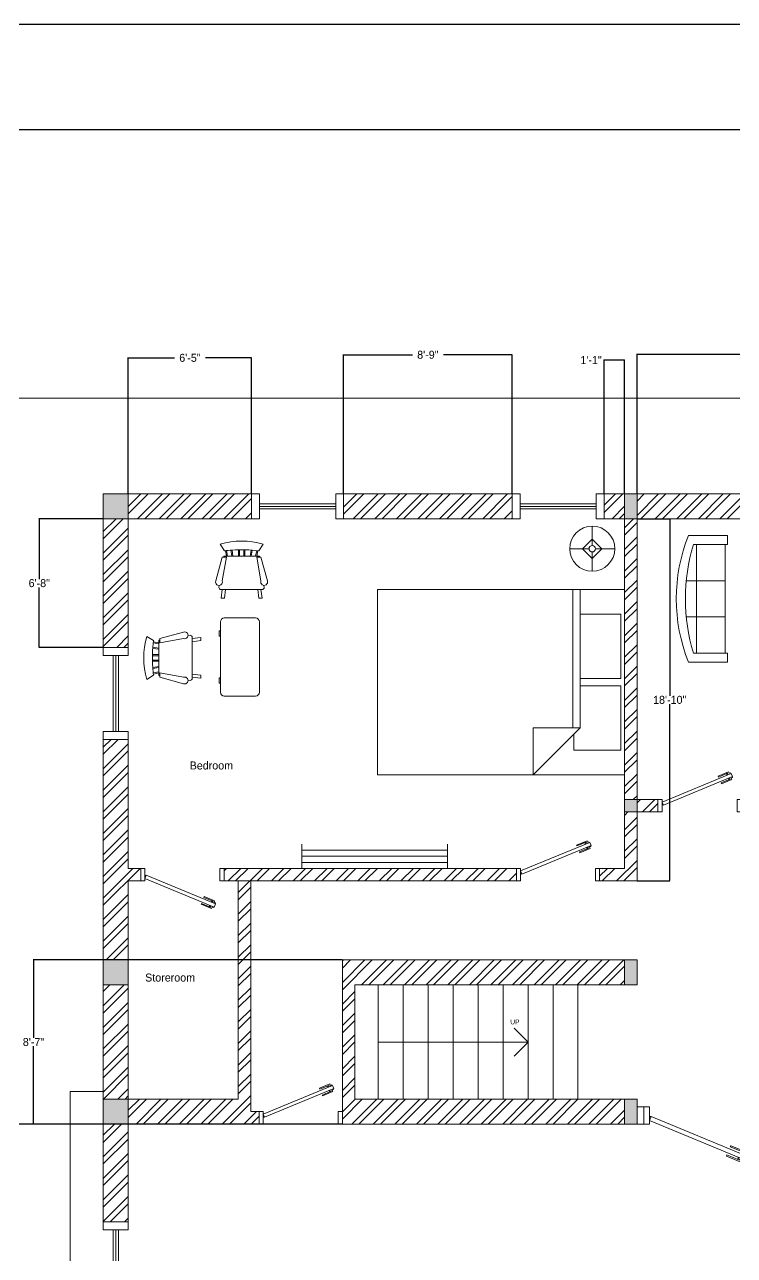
# Model space of a CAD drawing. Header units: millimetres. Extents: x 268 to 10756, y 109 to 4664.
# Drawn here: x 9364 to 9807, y 3895 to 4664 of the extents above; entities that cross this region are included whole.
import ezdxf

# ---------------------------------------------------------------- set-up
doc = ezdxf.new("R2010")
doc.units = ezdxf.units.MM
for name, color, linetype, lineweight in [('collumn', 6, 'Continuous', 9), ('Dimention', 7, 'Continuous', 9), ('doors', 90, 'Continuous', 9), ('glass and window', 131, 'Continuous', 9), ('hatching', 7, 'Continuous', 9), ('stairs', 173, 'Continuous', 9), ('text', 7, 'Continuous', 9), ('utilities', 155, 'Continuous', 9), ('wall', 11, 'Continuous', 9)]:
    doc.layers.add(name, color=color, linetype=linetype, lineweight=lineweight)
doc.layers.add('Frame', color=7, linetype='Continuous')
doc.dimstyles.get("Standard").update_dxf_attribs({"dimtxt": 5, "dimasz": 0.18, "dimexe": 0.18, "dimexo": 0.0625, "dimgap": 0.09, "dimtad": 0, "dimtih": 1, "dimtoh": 1, "dimdec": 0, "dimzin": 0, "dimdsep": 46, "dimlunit": 4, "dimtxsty": 'Standard', "dimcen": 0.09, "dimadec": 1, "dimazin": 0, "dimtfac": 1, "dimtdec": 0, "dimtofl": 0, "dimtmove": 0, "dimatfit": 3, "dimfxl": 1, "dimfrac": 2, "dimtolj": 1, "dimtzin": 0, "dimarcsym": 0})
pattern_1 = [(45, (6545.767, 3432.965), (-6.735192, 6.735192), []), (45, (6550.257, 3432.965), (-6.735192, 6.735192), [])]

# ---------------------------------------------------------------- blocks, each defined once
blk = doc.blocks.new('window')
at = {"layer": 'glass and window'}
for p, q in [((980.85, 604.56), (983.85, 604.56)), ((980.85, 594.96), (980.85, 604.56)), ((983.85, 604.56), (983.85, 594.96)), ((1013.18, 604.56), (1016.18, 604.56)), ((1013.18, 594.96), (1013.18, 604.56)), ((1016.18, 604.56), (1016.18, 594.96)), ((983.85, 600.76), (1013.18, 600.76)), ((983.85, 599.76), (1013.18, 599.76)), ((983.85, 598.76), (1013.18, 598.76)), ((983.85, 594.96), (980.85, 594.96)), ((1016.18, 594.96), (1013.18, 594.96))]:
    blk.add_line(p, q, dxfattribs=at)
at = {"layer": 'wall'}
for p, q in [((980.85, 594.96), (980.85, 604.56)), ((1013.18, 594.96), (1013.18, 604.56)), ((1016.18, 604.56), (1016.18, 594.96))]:
    blk.add_line(p, q, dxfattribs=at)
blk = doc.blocks.new('doors')
at = {"layer": 'doors'}
for p, q in [((1177.03, 581.91), (1177.03, 583.51)), ((1177.03, 583.51), (1181.83, 583.51)), ((1181.83, 583.51), (1181.83, 581.91)), ((1181.83, 581.91), (1177.03, 581.91)), ((1190.69, 580.21), (1179.66, 553.6)), ((1180.84, 553.11), (1191.86, 579.72)), ((1189.53, 579.89), (1187.88, 575.89)), ((1190.09, 579.66), (1189.53, 579.89)), ((1190.3, 580.17), (1190.09, 579.66)), ((1190.62, 580.04), (1190.3, 580.17)), ((1191.86, 579.72), (1190.69, 580.21)), ((1188.19, 575.76), (1189.64, 579.26)), ((1189.64, 579.26), (1189.88, 579.16)), ((1189.88, 579.16), (1189.66, 578.64)), ((1189.66, 578.64), (1189.98, 578.51)), ((1190.48, 574.81), (1191.93, 578.31)), ((1192.45, 578.68), (1190.8, 574.68)), ((1191.48, 577.89), (1191.16, 578.02)), ((1191.69, 578.41), (1191.48, 577.89)), ((1191.93, 578.31), (1191.69, 578.41)), ((1191.79, 579.55), (1192.11, 579.42)), ((1192.11, 579.42), (1191.9, 578.91)), ((1191.9, 578.91), (1192.45, 578.68)), ((1187.88, 575.89), (1188.19, 575.76)), ((1190.8, 574.68), (1190.48, 574.81)), ((1177.03, 551.51), (1177.03, 553.11)), ((1177.03, 553.11), (1181.83, 553.11)), ((1179.66, 553.6), (1180.84, 553.11)), ((1179.73, 553.57), (1179.73, 553.11)), ((1181.83, 553.11), (1181.83, 551.51)), ((1181.83, 551.51), (1177.03, 551.51))]:
    blk.add_line(p, q, dxfattribs=at)
blk = doc.blocks.new('Bed - Queen')
at = {"linetype": 'Continuous'}
for p, q in [((0, -80.00003), (0, 0)), ((0, 0), (59.99999, 0)), ((59.99999, 0), (59.99999, -80.00003)), ((7.99999, -1.2), (28.79998, -1.2)), ((7.99999, -14.4), (7.99999, -1.2)), ((28.79998, -1.2), (28.79998, -14.4)), ((31.19999, -1.2), (51.99999, -1.2)), ((31.19999, -14.4), (31.19999, -1.2)), ((51.99999, -1.2), (51.99999, -16.4)), ((0, -14.4), (44.8, -14.4)), ((59.99999, -29.6), (44.8, -14.4)), ((44.8, -14.4), (44.8, -29.6)), ((44.8, -16.8), (0, -16.8)), ((51.99999, -16.4), (46.79936, -16.4)), ((44.8, -29.6), (59.99999, -29.6)), ((59.99999, -80.00003), (0, -80.00003))]:
    blk.add_line(p, q, dxfattribs=at)
blk = doc.blocks.new('Sofa - Roundback 7 ft.')
at = {"linetype": 'Continuous'}
for p, q in [((-12.00002, -32.4421), (-12.00003, -6.5971)), ((11.99997, -32.4421), (11.99998, -6.5971)), ((-36.000027, -34), (-36.000027, -11.4696)), ((-35.999844, -13.3819), (35.9998, -13.3819)), ((35.99998, -34), (35.99998, -11.4696)), ((-36.000027, -32.4421), (35.99998, -32.4421))]:
    blk.add_line(p, q, dxfattribs=at)
for points in [[(-36.000027, -34), (-42.000027, -34), (-42.000027, -8)], [(41.99998, -8), (41.99998, -34), (35.99998, -34)]]:
    blk.add_lwpolyline(points, dxfattribs=at)
for centre, radius, start, end in [((0, -114.25), 114.25, 68.43141, 111.5686), ((-0.00001, -127.1968), 121.1968, 72.72033, 107.2797)]:
    blk.add_arc(centre, radius, start, end, dxfattribs=at)
blk = doc.blocks.new('Lamp - Table')
at = {"linetype": 'Continuous'}
for p, q in [((0, 7), (0, 1)), ((-1, 0), (-7, 0)), ((0, 3), (-3, 0)), ((-3, 0), (0, -3)), ((3, 0), (0, 3)), ((0, -3), (3, 0)), ((1, 0), (7, 0)), ((0, -1), (0, -7))]:
    blk.add_line(p, q, dxfattribs=at)
for radius in [7, 1]:
    blk.add_circle((0, 0), radius, dxfattribs=at)
blk = doc.blocks.new('Chair - Rocking')
at = {"linetype": 'Continuous'}
for p, q in [((-8, -4.5), (-10, -1.5)), ((-7.5, -4.5), (-7, -7)), ((-6.5, -7), (-7.02225, -4.43)), ((-4.5, -7), (-4.96674, -4.19951)), ((-4, -7), (-4.40532, -4.16272)), ((-1.5, -4.05012), (-1.5, -7)), ((-1, -7), (-1, -4.05012)), ((1, -7), (1, -4.04655)), ((1.5, -4.05012), (1.5, -7)), ((4, -7), (4.40187, -4.18694)), ((4.5, -7), (4.96761, -4.19437)), ((6.5, -7), (7, -4.4057)), ((7.5, -4.5), (7, -7)), ((8, -4.5), (10, -1.5)), ((-9, -7.5), (-12, -18.49999)), ((-7, -7.5), (-9, -7.5)), ((-9, -18.49999), (-7, -7.5)), ((-8.23428, -6.99939), (-8.3093, -7.47958)), ((-8.23041, -7), (8.23915, -7)), ((7, -7.5), (9, -7.5)), ((9, -18.49999), (7, -7.5)), ((8.31071, -7.48854), (8.23449, -7.00073)), ((9, -7.5), (12, -18.49999)), ((-10.36644, -20.64523), (-10.5, -21.49999)), ((-9, -22.49999), (-9.5, -26.49999)), ((0, -22.49999), (-9.5, -22.49999)), ((-8, -26.49999), (-7.5, -22.49999)), ((0, -22.49999), (9.5, -22.49999)), ((8, -26.49999), (7.5, -22.49999)), ((9, -22.49999), (9.5, -26.49999)), ((10.5, -21.49999), (10.3575, -20.58798)), ((-9.5, -26.49999), (-8, -26.49999)), ((9.5, -26.49999), (8, -26.49999))]:
    blk.add_line(p, q, dxfattribs=at)
for centre, radius, start, end in [((0, -34.08333), 34.08333, 72.93847, 107.0615), ((0, -68.25004), 64.25, 93.92211, 97.15267), ((0, -68.25004), 64.25, 82.84733, 93.92211), ((-10.5, -18.99999), 1.58114, 161.5651, 18.43495), ((-9.5, -21.49999), 1, 180, 270), ((10.5, -18.99999), 1.58114, 161.5651, 18.43495), ((9.5, -21.49999), 1, 270, 0)]:
    blk.add_arc(centre, radius, start, end, dxfattribs=at)
blk = doc.blocks.new('Desk - 30 x 60 in.')
at = {"linetype": 'Continuous'}
for p, q in [((-26.999995, 0), (26.999995, 0)), ((-29.999995, -27), (-29.999995, -3)), ((29.999995, -3), (29.999995, -27)), ((26.999995, -30), (-26.999995, -30)), ((-20.000005, -30), (-20.000005, -31)), ((-20.000005, -31), (-16.000005, -31)), ((-16.000005, -31), (-16.000005, -30)), ((15.999995, -31), (15.999995, -30)), ((19.999995, -31), (15.999995, -31)), ((19.999995, -30), (19.999995, -31))]:
    blk.add_line(p, q, dxfattribs=at)
for centre, start, end in [((-26.499995, -3.5), 98.1301, 171.8699), ((26.499995, -3.5), 8.130102, 81.8699), ((-26.499995, -26.5), 188.1301, 261.8699), ((26.499995, -26.5), 278.1301, 351.8699)]:
    blk.add_arc(centre, 3.535534, start, end, dxfattribs=at)
blk = doc.blocks.new('Window - Wood Frame 36 in. Wide plan')
for p, q in [((0, 6), (0, 0)), ((0, 4.5), (36, 4.5)), ((36, 6), (36, 0)), ((0, 3), (36, 3)), ((0, 1.5), (36, 1.5))]:
    blk.add_line(p, q)
blk = doc.blocks.new('*D165')
at = {"layer": 'Defpoints', "color": 0, "transparency": 16777216}
for p in [(9957.6, 4458.21), (9746.71, 4370.85), (9957.6, 4370.85)]:
    blk.add_point(p, dxfattribs=at)
at = {"layer": 'Dimention', "color": 0, "lineweight": -2, "transparency": 16777216}
for p, q in [((9746.71, 4370.92), (9746.71, 4458.39)), ((9746.89, 4458.21), (9840.81, 4458.21)), ((9957.42, 4458.21), (9863.49, 4458.21)), ((9957.6, 4370.92), (9957.6, 4458.39))]:
    blk.add_line(p, q, dxfattribs=at)
at = {"layer": 'Dimention', "color": 0, "transparency": 16777216}
for points in [[(9746.89, 4458.24), (9746.89, 4458.18), (9746.71, 4458.21)], [(9957.42, 4458.24), (9957.42, 4458.18), (9957.6, 4458.21)]]:
    blk.add_solid(points, dxfattribs=at)
at = {"layer": 'Dimention', "color": 0, "transparency": 16777216, "insert": (9852.15, 4458.21), "char_height": 5, "attachment_point": 5}
blk.add_mtext('\\A1;17\'-7"', dxfattribs=at)
blk = doc.blocks.new('*D166')
at = {"layer": 'Defpoints', "color": 0, "transparency": 16777216}
for p in [(9413.34, 4355.25), (9373.33, 4274.86), (9413.34, 4274.86)]:
    blk.add_point(p, dxfattribs=at)
at = {"layer": 'Dimention', "color": 0, "lineweight": -2, "transparency": 16777216}
for p, q in [((9413.28, 4355.25), (9373.15, 4355.25)), ((9373.33, 4355.07), (9373.33, 4317.65)), ((9373.33, 4275.04), (9373.33, 4312.47)), ((9413.28, 4274.86), (9373.15, 4274.86))]:
    blk.add_line(p, q, dxfattribs=at)
at = {"layer": 'Dimention', "color": 0, "transparency": 16777216}
for points in [[(9373.3, 4355.07), (9373.36, 4355.07), (9373.33, 4355.25)], [(9373.3, 4275.04), (9373.36, 4275.04), (9373.33, 4274.86)]]:
    blk.add_solid(points, dxfattribs=at)
at = {"layer": 'Dimention', "color": 0, "transparency": 16777216, "insert": (9373.33, 4315.06), "char_height": 5, "attachment_point": 5}
blk.add_mtext('\\A1;6\'-8"', dxfattribs=at)
blk = doc.blocks.new('*D167')
at = {"layer": 'Defpoints', "color": 0, "transparency": 16777216}
for p in [(9505.92, 4455.83), (9428.94, 4370.85), (9505.92, 4370.85)]:
    blk.add_point(p, dxfattribs=at)
at = {"layer": 'Dimention', "color": 0, "lineweight": -2, "transparency": 16777216}
for p, q in [((9428.94, 4370.92), (9428.94, 4456.01)), ((9429.12, 4455.83), (9457.76, 4455.83)), ((9505.74, 4455.83), (9477.11, 4455.83)), ((9505.92, 4370.92), (9505.92, 4456.01))]:
    blk.add_line(p, q, dxfattribs=at)
at = {"layer": 'Dimention', "color": 0, "transparency": 16777216}
for points in [[(9429.12, 4455.86), (9429.12, 4455.8), (9428.94, 4455.83)], [(9505.74, 4455.86), (9505.74, 4455.8), (9505.92, 4455.83)]]:
    blk.add_solid(points, dxfattribs=at)
at = {"layer": 'Dimention', "color": 0, "transparency": 16777216, "insert": (9467.43, 4455.83), "char_height": 5, "attachment_point": 5}
blk.add_mtext('\\A1;6\'-5"', dxfattribs=at)
blk = doc.blocks.new('*D168')
at = {"layer": 'Defpoints', "color": 0, "transparency": 16777216}
for p in [(9726.11, 4454.48), (9726.11, 4370.85), (9738.91, 4370.85)]:
    blk.add_point(p, dxfattribs=at)
at = {"layer": 'Dimention', "color": 0, "lineweight": -2, "transparency": 16777216}
for p, q in [((9726.11, 4454.48), (9725.93, 4454.48)), ((9726.11, 4370.92), (9726.11, 4454.66)), ((9738.73, 4454.48), (9726.29, 4454.48)), ((9738.91, 4370.92), (9738.91, 4454.66))]:
    blk.add_line(p, q, dxfattribs=at)
at = {"layer": 'Dimention', "color": 0, "transparency": 16777216}
for points in [[(9726.29, 4454.51), (9726.29, 4454.45), (9726.11, 4454.48)], [(9738.73, 4454.51), (9738.73, 4454.45), (9738.91, 4454.48)]]:
    blk.add_solid(points, dxfattribs=at)
at = {"layer": 'Dimention', "color": 0, "transparency": 16777216, "insert": (9717.93, 4454.48), "char_height": 5, "attachment_point": 5}
blk.add_mtext('\\A1;1\'-1"', dxfattribs=at)
blk = doc.blocks.new('*D169')
at = {"layer": 'Defpoints', "color": 0, "transparency": 16777216}
for p in [(9563.33, 4457.75), (9563.33, 4370.85), (9668.71, 4370.85)]:
    blk.add_point(p, dxfattribs=at)
at = {"layer": 'Dimention', "color": 0, "lineweight": -2, "transparency": 16777216}
for p, q in [((9563.33, 4370.92), (9563.33, 4457.93)), ((9563.51, 4457.75), (9606.34, 4457.75)), ((9668.53, 4457.75), (9625.69, 4457.75)), ((9668.71, 4370.92), (9668.71, 4457.93))]:
    blk.add_line(p, q, dxfattribs=at)
at = {"layer": 'Dimention', "color": 0, "transparency": 16777216}
for points in [[(9563.51, 4457.78), (9563.51, 4457.72), (9563.33, 4457.75)], [(9668.53, 4457.78), (9668.53, 4457.72), (9668.71, 4457.75)]]:
    blk.add_solid(points, dxfattribs=at)
at = {"layer": 'Dimention', "color": 0, "transparency": 16777216, "insert": (9616.02, 4457.75), "char_height": 5, "attachment_point": 5}
blk.add_mtext('\\A1;8\'-9"', dxfattribs=at)
blk = doc.blocks.new('*D155')
at = {"layer": 'Defpoints', "color": 0, "transparency": 16777216}
for p in [(9746.71, 4355.25), (9746.71, 4129.05), (9767.06, 4129.05)]:
    blk.add_point(p, dxfattribs=at)
at = {"layer": 'Dimention', "color": 0, "lineweight": -2, "transparency": 16777216}
for p, q in [((9746.77, 4355.25), (9767.24, 4355.25)), ((9767.06, 4355.07), (9767.06, 4244.74)), ((9767.06, 4129.23), (9767.06, 4239.56)), ((9746.77, 4129.05), (9767.24, 4129.05))]:
    blk.add_line(p, q, dxfattribs=at)
at = {"layer": 'Dimention', "color": 0, "transparency": 16777216}
for points in [[(9767.03, 4355.07), (9767.09, 4355.07), (9767.06, 4355.25)], [(9767.03, 4129.23), (9767.09, 4129.23), (9767.06, 4129.05)]]:
    blk.add_solid(points, dxfattribs=at)
at = {"layer": 'Dimention', "color": 0, "transparency": 16777216, "insert": (9767.06, 4242.15), "char_height": 5, "attachment_point": 5}
blk.add_mtext('\\A1;18\'-10"', dxfattribs=at)
blk = doc.blocks.new('*D156')
at = {"layer": 'Defpoints', "color": 0, "transparency": 16777216}
for p in [(9562.62, 4079.65), (9369.72, 3977.11), (9562.62, 3977.11)]:
    blk.add_point(p, dxfattribs=at)
at = {"layer": 'Dimention', "color": 0, "lineweight": -2, "transparency": 16777216}
for p, q in [((9562.56, 4079.65), (9369.54, 4079.65)), ((9369.72, 4079.47), (9369.72, 4030.97)), ((9369.72, 3977.29), (9369.72, 4025.79)), ((9562.56, 3977.11), (9369.54, 3977.11))]:
    blk.add_line(p, q, dxfattribs=at)
at = {"layer": 'Dimention', "color": 0, "transparency": 16777216}
for points in [[(9369.69, 4079.47), (9369.75, 4079.47), (9369.72, 4079.65)], [(9369.69, 3977.29), (9369.75, 3977.29), (9369.72, 3977.11)]]:
    blk.add_solid(points, dxfattribs=at)
at = {"layer": 'Dimention', "color": 0, "transparency": 16777216, "insert": (9369.72, 4028.38), "char_height": 5, "attachment_point": 5}
blk.add_mtext('\\A1;8\'-7"', dxfattribs=at)
blk = doc.blocks.new('*D157')
at = {"layer": 'Defpoints', "color": 0, "transparency": 16777216}
for p in [(9351.6, 3977.11), (9413.34, 3977.11), (9413.34, 3562.56)]:
    blk.add_point(p, dxfattribs=at)
at = {"layer": 'Dimention', "color": 0, "lineweight": -2, "transparency": 16777216}
for p, q in [((9413.28, 3977.11), (9351.42, 3977.11)), ((9351.6, 3976.93), (9351.6, 3772.43)), ((9351.6, 3562.74), (9351.6, 3767.25)), ((9413.28, 3562.56), (9351.42, 3562.56))]:
    blk.add_line(p, q, dxfattribs=at)
at = {"layer": 'Dimention', "color": 0, "transparency": 16777216}
for points in [[(9351.57, 3976.93), (9351.63, 3976.93), (9351.6, 3977.11)], [(9351.57, 3562.74), (9351.63, 3562.74), (9351.6, 3562.56)]]:
    blk.add_solid(points, dxfattribs=at)
at = {"layer": 'Dimention', "color": 0, "transparency": 16777216, "insert": (9351.6, 3769.84), "char_height": 5, "attachment_point": 5}
blk.add_mtext('\\A1;34\'-7"', dxfattribs=at)

msp = doc.modelspace()

# ---------------------------------------------------------------- hatches: boundary and pattern name
at = {"layer": 'hatching', "transparency": 33554687}
h = msp.add_hatch(dxfattribs=at)
h.set_pattern_fill('ANSI32', color=256)
h.set_pattern_definition(pattern_1)
h.paths.add_polyline_path([(8639.9, 4370.85), (8611.71, 4370.85), (8611.71, 4355.25), (8639.9, 4355.25)])
h.paths.add_polyline_path([(8611.71, 4355.25), (8596.11, 4355.25), (8596.11, 4079.65), (8611.71, 4079.65)])
h.paths.add_polyline_path([(8921.67, 4370.85), (8893.49, 4370.85), (8893.49, 4355.25), (8921.67, 4355.25)])
h.paths.add_polyline_path([(9007.47, 4370.85), (8929.47, 4370.85), (8929.47, 4355.25), (9007.47, 4355.25)])
h.paths.add_polyline_path([(9140.37, 4370.85), (9015.27, 4370.85), (9015.27, 4355.25), (9140.37, 4355.25)])
h.paths.add_polyline_path([(9155.97, 4355.25), (9140.37, 4355.25), (9140.37, 4279.68), (9155.97, 4279.68)])
h.paths.add_polyline_path([(9015.27, 4355.25), (9007.47, 4355.25), (9007.47, 4336.65), (9015.27, 4336.65)])
h.paths.add_polyline_path([(9015.27, 4284.65), (9007.47, 4284.65), (9007.47, 4179.91), (9015.27, 4179.91)])
h.paths.add_polyline_path([(8921.67, 4079.65), (8611.71, 4079.65), (8611.71, 4064.05), (8921.67, 4064.05)])
h.paths.add_polyline_path([(8611.71, 4064.05), (8596.11, 4064.05), (8596.11, 3992.71), (8611.71, 3992.71)])
h.paths.add_polyline_path([(8929.47, 4172.11), (8921.67, 4172.11), (8921.67, 4079.65), (8929.47, 4079.65)])
h.paths.add_polyline_path([(8945.07, 4179.91), (8929.47, 4179.91), (8929.47, 4172.11), (8945.07, 4172.11)])
h.paths.add_polyline_path([(9140.37, 4179.91), (9015.27, 4179.91), (9015.27, 4172.11), (9140.37, 4172.11)])
h.paths.add_polyline_path([(9015.27, 4172.11), (9007.47, 4172.11), (9007.47, 4142.26), (9015.27, 4142.26)])
h.paths.add_polyline_path([(9007.47, 4179.91), (8997.07, 4179.91), (8997.07, 4172.11), (9007.47, 4172.11)])
h.paths.add_polyline_path([(8929.47, 4064.05), (8921.67, 4064.05), (8921.67, 4054.38), (8929.47, 4054.38)])
h.paths.add_polyline_path([(9015.27, 4064.05), (9007.47, 4064.05), (9007.47, 4046.01), (9015.27, 4046.01)])
h.paths.add_polyline_path([(9015.27, 4090.26), (9007.47, 4090.26), (9007.47, 4079.65), (9015.27, 4079.65)])
h.paths.add_polyline_path([(9140.37, 4079.65), (9015.27, 4079.65), (9015.27, 4064.05), (9140.37, 4064.05)])
h.paths.add_polyline_path([(9155.97, 4091.24), (9140.37, 4091.24), (9140.37, 4079.65), (9155.97, 4079.65)])
h.paths.add_polyline_path([(9155.97, 4064.05), (9140.37, 4064.05), (9140.37, 3992.71), (9155.97, 3992.71)])
h.paths.add_polyline_path([(9155.97, 4172.11), (9140.37, 4172.11), (9140.37, 4148.64), (9155.97, 4148.64)])
h.paths.add_polyline_path([(9155.97, 4222.28), (9140.37, 4222.28), (9140.37, 4179.91), (9155.97, 4179.91)])
h.paths.add_polyline_path([(8921.67, 3992.71), (8753.19, 3992.71), (8753.19, 3977.11), (8921.67, 3977.11)])
h.paths.add_polyline_path([(8929.47, 4002.38), (8921.67, 4002.38), (8921.67, 3992.71), (8929.47, 3992.71)])
h.paths.add_polyline_path([(8929.47, 3977.11), (8921.67, 3977.11), (8921.67, 3966.71), (8929.47, 3966.71)])
h.paths.add_polyline_path([(9057.17, 3984.91), (9015.27, 3984.91), (9015.27, 3977.11), (9057.17, 3977.11)])
h.paths.add_polyline_path([(9140.37, 3992.71), (9072.77, 3992.71), (9072.77, 3977.11), (9140.37, 3977.11)])
h.paths.add_polyline_path([(9072.77, 3977.11), (9057.17, 3977.11), (9057.17, 3962.24), (9072.77, 3962.24)])
h.paths.add_polyline_path([(8611.71, 3872.44), (8596.11, 3872.44), (8596.11, 3578.16), (8611.71, 3578.16)])
h.paths.add_polyline_path([(9057.17, 3578.16), (9010.66, 3578.16), (9010.66, 3562.56), (9057.17, 3562.56)])
h.paths.add_polyline_path([(9072.77, 3660.2), (9057.17, 3660.2), (9057.17, 3578.16), (9072.77, 3578.16)])
h.paths.add_polyline_path([(9072.77, 3751.35), (9057.17, 3751.35), (9057.17, 3688.8), (9072.77, 3688.8)])
h.paths.add_polyline_path([(9072.77, 3904.83), (9057.17, 3904.83), (9057.17, 3779.95), (9072.77, 3779.95)])
h.paths.add_polyline_path([(9738.91, 4370.85), (9726.11, 4370.85), (9726.11, 4355.25), (9738.91, 4355.25)])
h.paths.add_polyline_path([(9824.71, 4370.85), (9746.71, 4370.85), (9746.71, 4355.25), (9824.71, 4355.25)])
h.paths.add_polyline_path([(9746.71, 4355.25), (9738.91, 4355.25), (9738.91, 4179.91), (9746.71, 4179.91)])
h.paths.add_polyline_path([(9957.6, 4370.85), (9832.51, 4370.85), (9832.51, 4355.25), (9957.6, 4355.25)])
h.paths.add_polyline_path([(9920.13, 4355.25), (9904.53, 4355.25), (9904.53, 4342.65), (9920.13, 4342.65)])
h.paths.add_polyline_path([(9920.13, 4237.64), (9904.53, 4237.64), (9904.53, 4216.09), (9957.6, 4216.09), (9957.6, 4179.91), (9973.2, 4179.91), (9973.2, 4222.48), (9957.6, 4222.48), (9920.13, 4222.48)])
h.paths.add_polyline_path([(9957.6, 4179.91), (9832.51, 4179.91), (9832.51, 4172.11), (9957.6, 4172.11)])
h.paths.add_polyline_path([(9824.71, 4179.91), (9811.71, 4179.91), (9811.71, 4172.11), (9824.71, 4172.11)])
h.paths.add_polyline_path([(9832.51, 4172.11), (9824.71, 4172.11), (9824.71, 4142.26), (9832.51, 4142.26)])
h.paths.add_polyline_path([(9759.71, 4179.91), (9746.71, 4179.91), (9746.71, 4172.11), (9759.71, 4172.11)])
h.paths.add_polyline_path([(9746.71, 4172.11), (9738.91, 4172.11), (9738.91, 4136.85), (9723.31, 4136.85), (9723.31, 4129.05), (9746.71, 4129.05)])
h.paths.add_polyline_path([(9671.31, 4136.85), (9488.74, 4136.85), (9488.74, 4129.05), (9497.62, 4129.05), (9505.42, 4129.05), (9569.27, 4129.05), (9671.31, 4129.05)])
h.paths.add_polyline_path([(9505.42, 4129.05), (9497.62, 4129.05), (9497.62, 3992.71), (9428.94, 3992.71), (9428.94, 3977.11), (9497.62, 3977.11), (9505.42, 3977.11), (9510.62, 3977.11), (9510.62, 3984.91), (9505.42, 3984.91)])
h.paths.add_polyline_path([(9738.91, 4079.65), (9562.62, 4079.65), (9562.62, 3977.11), (9738.91, 3977.11), (9738.91, 3992.71), (9570.42, 3992.71), (9570.42, 4064.05), (9738.91, 4064.05)])
h.paths.add_polyline_path([(9428.94, 4064.05), (9413.34, 4064.05), (9413.34, 3992.71), (9428.94, 3992.71)])
h.paths.add_polyline_path([(9428.94, 3977.11), (9413.34, 3977.11), (9413.34, 3916.01), (9428.94, 3916.01)])
h.paths.add_polyline_path([(9428.94, 3789.91), (9477.86, 3789.91), (9477.86, 3740.51), (9483.06, 3740.51), (9483.06, 3742.13), (9483.06, 3789.91), (9535.06, 3789.91), (9535.06, 3710.04), (9542.86, 3710.04), (9542.86, 3789.91), (9654.66, 3789.91), (9654.66, 3710.04), (9662.46, 3710.04), (9662.46, 3797.71), (9654.66, 3797.71), (9483.06, 3797.71), (9428.94, 3797.71), (9428.94, 3801.2), (9413.34, 3801.2), (9413.34, 3797.71), (9413.34, 3578.16), (9428.94, 3578.16)])
h.paths.add_polyline_path([(9542.86, 3658.04), (9535.06, 3658.04), (9535.06, 3578.16), (9500.41, 3578.16), (9500.41, 3562.56), (9629.72, 3562.56), (9662.46, 3562.56), (9662.46, 3578.16), (9662.46, 3658.04), (9654.66, 3658.04), (9654.66, 3578.16), (9629.72, 3578.16), (9542.86, 3578.16)])
h.paths.add_polyline_path([(9443, 3578.16), (9428.94, 3578.16), (9428.94, 3562.56), (9443, 3562.56)])
h.paths.add_polyline_path([(9832.51, 4055.11), (9832.51, 4064.05), (9824.71, 4064.05), (9824.71, 3992.71), (9832.51, 3992.71)])
h.paths.add_polyline_path([(9874.4, 3984.91), (9832.51, 3984.91), (9832.51, 3977.11), (9874.4, 3977.11)])
h.paths.add_polyline_path([(9957.6, 3992.71), (9890, 3992.71), (9890, 3977.11), (9957.6, 3977.11)])
h.paths.add_polyline_path([(9973.2, 4064.05), (9957.6, 4064.05), (9957.6, 3992.71), (9973.2, 3992.71)])
h.paths.add_polyline_path([(9890, 3977.11), (9874.4, 3977.11), (9874.4, 3962.24), (9890, 3962.24)])
h.paths.add_polyline_path([(9832.51, 4090.26), (9824.71, 4090.26), (9824.71, 4079.65), (9832.51, 4079.65)])
h.paths.add_polyline_path([(9973.2, 4148.64), (9973.2, 4172.11), (9957.6, 4172.11), (9957.6, 4148.64), (9957.6, 4091.44), (9957.6, 4079.65), (9973.2, 4079.65), (9973.2, 4091.44)])
h.paths.add_polyline_path([(9428.94, 4217.45), (9413.34, 4217.45), (9413.34, 4079.65), (9428.94, 4079.65), (9428.94, 4129.05), (9436.74, 4129.05), (9436.74, 4136.85), (9428.94, 4136.85)])
h.paths.add_polyline_path([(9428.94, 4355.25), (9413.34, 4355.25), (9413.34, 4274.86), (9428.94, 4274.86)])
at = {"layer": 'hatching', "true_color": 0xffffff}
h = msp.add_hatch(color=7, dxfattribs=at)
h.dxf.hatch_style = 1
h.paths.add_polyline_path([(9824.71, 4179.91), (9832.51, 4179.91), (9832.51, 4172.11), (9824.71, 4172.11)])
h.paths.add_polyline_path([(9973.2, 4179.91), (9973.2, 4172.11), (9957.6, 4172.11), (9957.6, 4179.91)])
h.paths.add_polyline_path([(9413.34, 3578.16), (9428.94, 3578.16), (9428.94, 3562.56), (9413.34, 3562.56)])
h.paths.add_polyline_path([(9874.4, 3578.16), (9890, 3578.16), (9890, 3562.56), (9874.4, 3562.56)])
h.paths.add_polyline_path([(9957.6, 3992.71), (9973.2, 3992.71), (9973.2, 3977.11), (9957.6, 3977.11)])
h.paths.add_polyline_path([(9874.4, 3992.71), (9890, 3992.71), (9890, 3977.11), (9874.4, 3977.11)])
h.paths.add_polyline_path([(9957.6, 4079.65), (9973.2, 4079.65), (9973.2, 4064.05), (9957.6, 4064.05)])
h.paths.add_polyline_path([(9957.6, 4370.85), (9973.2, 4370.85), (9973.2, 4355.25), (9957.6, 4355.25)])
h.paths.add_polyline_path([(9824.71, 4370.85), (9832.51, 4370.85), (9832.51, 4355.25), (9824.71, 4355.25)])
h.paths.add_polyline_path([(9824.71, 4079.65), (9832.51, 4079.65), (9832.51, 4064.05), (9824.71, 4064.05)])
h.paths.add_polyline_path([(9824.71, 3992.71), (9832.51, 3992.71), (9832.51, 3977.11), (9824.71, 3977.11)])
h.paths.add_polyline_path([(9738.91, 3992.71), (9746.71, 3992.71), (9746.71, 3977.11), (9738.91, 3977.11)])
h.paths.add_polyline_path([(9738.91, 4079.65), (9746.71, 4079.65), (9746.71, 4064.05), (9738.91, 4064.05)])
h.paths.add_polyline_path([(9738.91, 4179.91), (9746.71, 4179.91), (9746.71, 4172.11), (9738.91, 4172.11)])
h.paths.add_polyline_path([(9413.34, 3992.71), (9428.94, 3992.71), (9428.94, 3977.11), (9413.34, 3977.11)])
h.paths.add_polyline_path([(9413.34, 4079.65), (9428.94, 4079.65), (9428.94, 4064.05), (9413.34, 4064.05)])
h.paths.add_polyline_path([(9738.91, 4370.85), (9746.71, 4370.85), (9746.71, 4355.25), (9738.91, 4355.25)])
h.paths.add_polyline_path([(9413.34, 4370.85), (9428.94, 4370.85), (9428.94, 4355.25), (9413.34, 4355.25)])
at = {"layer": 'hatching', "transparency": 33554687}
h = msp.add_hatch(dxfattribs=at)
h.set_pattern_fill('ANSI32', color=256)
h.set_pattern_definition(pattern_1)
h.paths.add_polyline_path([(9505.92, 4355.25), (9505.92, 4370.85), (9428.94, 4370.85), (9428.94, 4355.25)])
h.paths.add_polyline_path([(9563.33, 4370.85), (9563.33, 4355.25), (9668.71, 4355.25), (9668.71, 4370.85), (9654.66, 4370.85), (9640.11, 4370.85)])

# ---------------------------------------------------------------- linework, layer by layer
at = {"layer": 'collumn'}
for points in [[(9413.34, 4370.85), (9428.94, 4370.85), (9428.94, 4355.25), (9413.34, 4355.25)], [(9738.91, 4370.85), (9746.71, 4370.85), (9746.71, 4355.25), (9738.91, 4355.25)], [(9738.91, 4179.91), (9746.71, 4179.91), (9746.71, 4172.11), (9738.91, 4172.11)], [(9413.34, 4079.65), (9428.94, 4079.65), (9428.94, 4064.05), (9413.34, 4064.05)], [(9738.91, 4079.65), (9746.71, 4079.65), (9746.71, 4064.05), (9738.91, 4064.05)], [(9413.34, 3992.71), (9428.94, 3992.71), (9428.94, 3977.11), (9413.34, 3977.11)], [(9738.91, 3992.71), (9746.71, 3992.71), (9746.71, 3977.11), (9738.91, 3977.11)]]:
    msp.add_lwpolyline(points, close=True, dxfattribs=at)
at = {"layer": 'Frame'}
msp.add_lwpolyline([(7995.47, 2711.96), (10755.99, 2711.96), (10755.99, 4664.05), (7995.47, 4664.05)], close=True, dxfattribs=at)
msp.add_lwpolyline([(10690.26, 3066.89), (10690.26, 4598.32), (8061.2, 4598.32), (8061.2, 3198.34)], dxfattribs=at)
at = {"layer": 'stairs'}
for p, q in [((9584.98, 3992.71), (9584.98, 4064.05)), ((9600.58, 3992.71), (9600.58, 4064.05)), ((9616.18, 3992.71), (9616.18, 4064.05)), ((9631.78, 3992.71), (9631.78, 4064.05)), ((9647.38, 3992.71), (9647.38, 4064.05)), ((9662.98, 3992.71), (9662.98, 4064.05)), ((9678.58, 3992.71), (9678.58, 4064.05)), ((9694.18, 3992.71), (9694.18, 4064.05)), ((9709.78, 3992.71), (9709.78, 4064.05)), ((9678.58, 4028.38), (9669.85, 4037.11)), ((9584.98, 4028.38), (9678.58, 4028.38)), ((9678.58, 4028.38), (9669.85, 4019.65))]:
    msp.add_line(p, q, dxfattribs=at)
at = {"layer": 'wall'}
for p, q in [((10033, 4430.65), (9335.34, 4430.65)), ((9413.34, 4370.85), (9505.92, 4370.85)), ((9413.34, 4274.86), (9413.34, 4370.85)), ((9640.11, 4370.85), (9563.33, 4370.85)), ((9640.11, 4370.85), (9654.66, 4370.85)), ((9654.66, 4370.85), (9668.71, 4370.85)), ((9668.71, 4355.25), (9668.71, 4370.85)), ((9973.2, 4370.85), (9726.11, 4370.85)), ((9726.11, 4370.85), (9726.11, 4355.25)), ((9505.92, 4355.25), (9428.94, 4355.25)), ((9428.94, 4355.25), (9428.94, 4274.86)), ((9563.33, 4355.25), (9668.71, 4355.25)), ((9654.66, 4355.25), (9647.91, 4355.25)), ((9668.71, 4355.25), (9654.66, 4355.25)), ((9726.11, 4355.25), (9746.71, 4355.25)), ((9738.91, 4355.25), (9738.91, 4136.85)), ((9746.71, 4355.25), (9824.71, 4355.25)), ((9746.71, 4355.25), (9746.71, 4129.05)), ((9413.34, 4274.86), (9428.94, 4274.86)), ((9413.34, 3977.11), (9413.34, 4217.45)), ((9413.34, 4217.45), (9428.94, 4217.45)), ((9428.94, 4217.45), (9428.94, 4136.85)), ((9746.71, 4179.91), (9759.71, 4179.91)), ((9759.71, 4179.91), (9759.71, 4172.11)), ((9759.71, 4172.11), (9746.71, 4172.11)), ((9436.74, 4136.85), (9428.94, 4136.85)), ((9436.74, 4136.85), (9436.74, 4129.05)), ((9671.31, 4136.85), (9488.74, 4136.85)), ((9488.74, 4129.05), (9488.74, 4136.85)), ((9488.74, 4136.85), (9505.42, 4136.85)), ((9569.27, 4136.85), (9505.42, 4136.85)), ((9671.31, 4136.85), (9647.91, 4136.85)), ((9671.31, 4129.05), (9671.31, 4136.85)), ((9738.91, 4136.85), (9723.31, 4136.85)), ((9723.31, 4136.85), (9723.31, 4129.05)), ((9428.94, 4129.05), (9428.94, 3977.11)), ((9436.74, 4129.05), (9428.94, 4129.05)), ((9497.62, 4129.05), (9488.74, 4129.05)), ((9497.62, 3992.71), (9497.62, 4129.05)), ((9497.62, 4129.05), (9505.42, 4129.05)), ((9505.42, 4129.05), (9505.42, 3984.91)), ((9505.42, 4129.05), (9671.31, 4129.05)), ((9505.42, 4129.05), (9569.27, 4129.05)), ((9723.31, 4129.05), (9746.71, 4129.05)), ((9562.62, 4079.65), (9738.91, 4079.65)), ((9562.62, 4079.65), (9562.62, 3977.11)), ((9738.91, 4079.65), (9746.71, 4079.65)), ((9746.71, 4079.65), (9746.71, 4064.05)), ((9738.91, 4064.05), (9570.42, 4064.05)), ((9570.42, 4064.05), (9570.42, 3992.71)), ((9738.91, 4064.05), (9746.71, 4064.05)), ((9413.34, 3997.49), (9392.54, 3997.49)), ((9392.54, 3997.49), (9392.54, 3384.72)), ((9428.94, 3977.11), (9428.94, 3992.71)), ((9428.94, 3992.71), (9497.62, 3992.71)), ((9497.62, 3992.71), (9497.62, 3992.71)), ((9738.91, 3992.71), (9570.42, 3992.71)), ((9738.91, 3992.71), (9746.71, 3992.71)), ((9746.71, 3987.81), (9746.71, 3992.71)), ((9413.34, 3977.11), (9413.34, 3916.01)), ((9428.94, 3916.01), (9428.94, 3977.11)), ((9497.62, 3977.11), (9428.94, 3977.11)), ((9505.42, 3977.11), (9497.62, 3977.11)), ((9562.62, 3977.11), (9738.91, 3977.11)), ((9738.91, 3977.11), (9746.71, 3977.11)), ((9413.34, 3916.01), (9428.94, 3916.01))]:
    msp.add_line(p, q, dxfattribs=at)
for points in [[(9505.42, 3977.11), (9510.62, 3977.11), (9510.62, 3984.91), (9505.42, 3984.91)], [(9746.71, 3977.11), (9750.87, 3977.11), (9750.87, 3987.81), (9746.71, 3987.81)]]:
    msp.add_lwpolyline(points, dxfattribs=at)

# ---------------------------------------------------------------- block references
at = {"layer": 'doors'}
for p, xscale, yscale, zscale, rotation in [((8863.5, 2259.44), -1.625, 1.625, 1.625, 270), ((8775.1, 2216.38), -1.625, 1.625, 1.625, 270), ((8540.53, 6049.52), 1.625, 1.625, 1.625, 269.9999999999999), ((8614.41, 2064.44), -1.625, 1.625, 1.625, 270), ((8521.66, 6611.16), 2.228795650823865, 2.228795650823865, 2.228795650823865, 269.9999999999999)]:
    msp.add_blockref('doors', p, dxfattribs=dict(at, xscale=xscale, yscale=yscale, zscale=zscale, rotation=rotation))
at = {"layer": 'glass and window', "xscale": 1.625, "yscale": 1.625, "zscale": 1.625}
for p in [(7912.04, 3388.45), (8074.82, 3388.45)]:
    msp.add_blockref('window', p, dxfattribs=at)
at = {"layer": 'glass and window', "xscale": 1.625, "yscale": 1.625, "zscale": 1.625, "rotation": 90}
msp.add_blockref('window', (10395.75, 2623.56), dxfattribs=at)
at = {"layer": 'utilities'}
for name, p, xscale, yscale, zscale in [('Lamp - Table', (9718.7, 4336.6), 2.01176131498216, 2.01176131498216, 2.01176131498216), ('Chair - Rocking', (9499.7, 4341.36), 1.345304367671539, 1.345304367671539, 1.345304367671539), ('Window - Wood Frame 36 in. Wide plan', (9537.34, 4136.85), 2.527364383002012, 2.527364383002012, 2.527364383002012)]:
    msp.add_blockref(name, p, dxfattribs=dict(at, xscale=xscale, yscale=yscale, zscale=zscale))
for name, p, xscale, yscale, zscale, rotation in [('Sofa - Roundback 7 ft.', (9771.18, 4305.32), 0.941832511054037, 0.941832511054037, 0.941832511054037, 90), ('Bed - Queen', (9738.91, 4311.15), 1.929741766063533, 1.929741766063533, 1.929741766063533, 269.9999999999999), ('Desk - 30 x 60 in.', (9510.9, 4268.91), 0.8161226081219348, 0.8161226081219348, 0.8161226081219348, 270), ('Chair - Rocking', (9438.59, 4268.4), 1.345304367671539, 1.345304367671539, 1.345304367671539, 89.99999999999986)]:
    msp.add_blockref(name, p, dxfattribs=dict(at, xscale=xscale, yscale=yscale, zscale=zscale, rotation=rotation))
at = {"layer": 'wall', "xscale": 1.625, "yscale": 1.625, "zscale": 1.625, "rotation": 90}
msp.add_blockref('window', (10395.75, 2264.71), dxfattribs=at)

# ---------------------------------------------------------------- texts
at = {"layer": 'stairs'}
msp.add_text('UP', height=3, dxfattribs=at).set_placement((9667.51, 4039.45))
at = {"layer": 'text'}
for s, p in [('Bedroom', (9467.26, 4198.67)), ('Storeroom', (9439.46, 4066.17))]:
    msp.add_text(s, height=5, dxfattribs=at).set_placement(p)

# ---------------------------------------------------------------- dimensions: what is measured, and where the dimension line sits
at = {"layer": 'Dimention'}
for base, p1, p2, picture, middle in [((9563.33, 4457.75), (9668.71, 4370.85), (9563.33, 4370.85), '*D169', (9616.02, 4457.75)), ((9957.6, 4458.21), (9746.71, 4370.85), (9957.6, 4370.85), '*D165', (9852.15, 4458.21)), ((9505.92, 4455.83), (9428.94, 4370.85), (9505.92, 4370.85), '*D167', (9467.43, 4455.83)), ((9726.11, 4454.48), (9738.91, 4370.85), (9726.11, 4370.85), '*D168', (9717.93, 4454.48))]:
    dim = msp.add_linear_dim(base=base, p1=p1, p2=p2, dimstyle='Standard', dxfattribs=at)
    dim.commit()
    dim.dimension.update_dxf_attribs({"geometry": picture, "text_midpoint": middle})
for base, p1, p2, picture, middle in [((9373.33, 4274.86), (9413.34, 4355.25), (9413.34, 4274.86), '*D166', (9373.33, 4315.06)), ((9767.06, 4129.05), (9746.71, 4355.25), (9746.71, 4129.05), '*D155', (9767.06, 4242.15)), ((9369.72, 3977.11), (9562.62, 4079.65), (9562.62, 3977.11), '*D156', (9369.72, 4028.38)), ((9351.6, 3977.11), (9413.34, 3562.56), (9413.34, 3977.11), '*D157', (9351.6, 3769.84))]:
    dim = msp.add_linear_dim(base=base, p1=p1, p2=p2, angle=90, dimstyle='Standard', dxfattribs=at)
    dim.commit()
    dim.dimension.update_dxf_attribs({"geometry": picture, "text_midpoint": middle})

doc.saveas('drawing.dxf')
